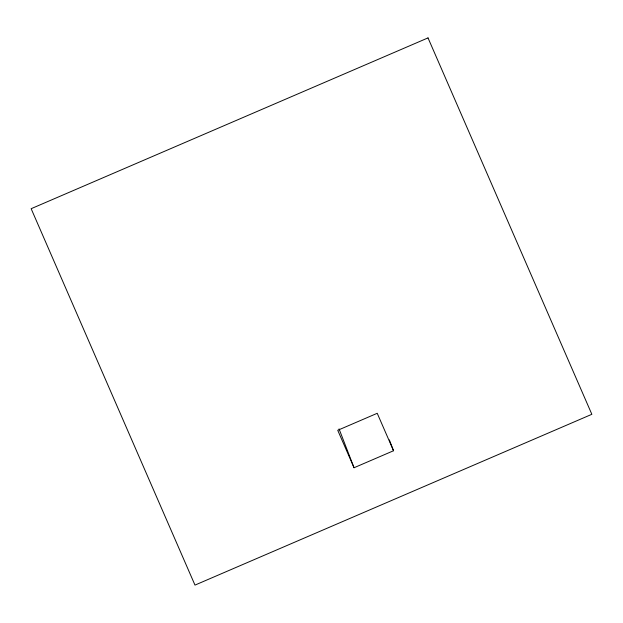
<?xml version="1.0" encoding="UTF-8"?>
<svg xmlns="http://www.w3.org/2000/svg" width="623" height="623" viewBox="0 0 623 623"><rect width="100%" height="100%" fill="white"/><g stroke="black" fill="none" stroke-linecap="round" stroke-linejoin="round"><path stroke-width="0.93" d="M393.534 450.748L377.234 413.29L337.744 430.291L354.043 467.741L393.534 450.748L389.352 439.9M339.052 428.889L354.043 467.741M428.017 37.902L31.15 208.697L194.983 585.098L591.85 414.303L428.017 37.902"/></g></svg>
